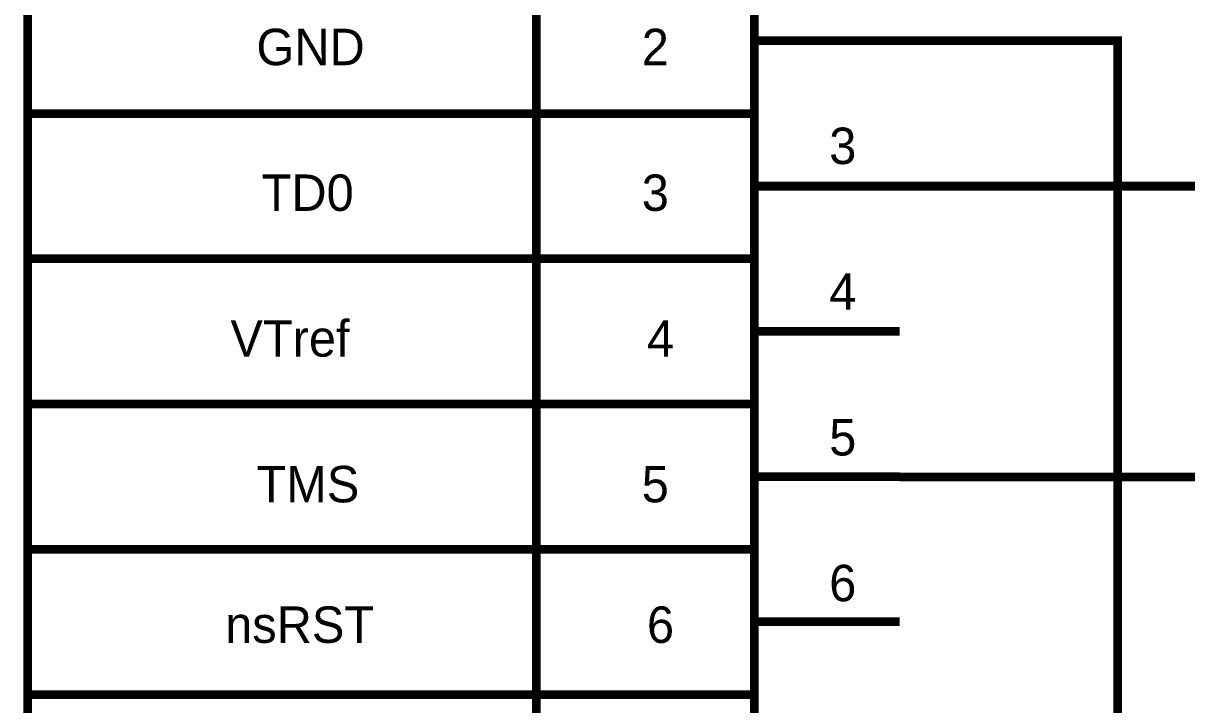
# Model space of a CAD drawing. Header units: inches. Extents: x 0 to 594, y 0 to 420.
# Drawn here: x 257.35 to 297.39, y 359.64 to 383.1 of the extents above; entities that cross this region are included whole.
import ezdxf

# ---------------------------------------------------------------- set-up
doc = ezdxf.new("R2010")
doc.units = ezdxf.units.IN
doc.layers.add('Sheet', color=255, linetype='Continuous')

msp = doc.modelspace()

# ---------------------------------------------------------------- linework, layer by layer
at = {"layer": 'Sheet'}
for points in [[(257.501, 339.996, 0.3, 0.3, 0), (257.501, 394.993, 0.3, 0.3, 0)], [(275.005, 394.993, 0.3, 0.3, 0), (275.005, 339.996, 0.3, 0.3, 0)], [(282.508, 394.993, 0.3, 0.3, 0), (282.508, 339.996, 0.3, 0.3, 0)], [(282.508, 382.495, 0.3, 0.3, 0), (287.503, 382.495, 0.3, 0.3, 0)], [(287.503, 382.495, 0.3, 0.3, 0), (295.007, 382.495, 0.3, 0.3, 0), (295.007, 342.493, 0.3, 0.3, 0), (287.503, 342.493, 0.3, 0.3, 0)], [(282.508, 379.987, 0.3, 0.3, 0), (257.501, 379.987, 0.3, 0.3, 0)], [(282.508, 377.489, 0.3, 0.3, 0), (287.503, 377.489, 0.3, 0.3, 0)], [(287.503, 377.489, 0.3, 0.3, 0), (387.511, 377.489, 0.3, 0.3, 0)], [(282.508, 374.992, 0.3, 0.3, 0), (257.501, 374.992, 0.3, 0.3, 0)], [(282.508, 372.495, 0.3, 0.3, 0), (287.503, 372.495, 0.3, 0.3, 0)], [(282.508, 369.986, 0.3, 0.3, 0), (257.501, 369.986, 0.3, 0.3, 0)], [(282.508, 367.489, 0.3, 0.3, 0), (287.503, 367.489, 0.3, 0.3, 0)], [(287.503, 367.478, 0.3, 0.3, 0), (387.511, 367.478, 0.3, 0.3, 0)], [(282.508, 364.991, 0.3, 0.3, 0), (257.501, 364.991, 0.3, 0.3, 0)], [(282.508, 362.494, 0.3, 0.3, 0), (287.503, 362.494, 0.3, 0.3, 0)], [(282.508, 359.986, 0.3, 0.3, 0), (257.501, 359.986, 0.3, 0.3, 0)]]:
    msp.add_lwpolyline(points, format="xyseb", dxfattribs=at)

# ---------------------------------------------------------------- texts
for s, height, p in [('GND', 1.2543, (265.374, 381.655)), ('2', 1.254, (278.633, 381.655)), ('3', 1.254, (285.084, 378.251)), ('TD0', 1.2543, (265.553, 376.638)), ('3', 1.254, (278.633, 376.638)), ('4', 1.254, (285.084, 373.234)), ('VTref', 1.2543, (264.478, 371.621)), ('4', 1.254, (278.813, 371.621)), ('5', 1.254, (285.084, 368.217)), ('TMS', 1.2543, (265.374, 366.604)), ('5', 1.254, (278.633, 366.604)), ('6', 1.254, (285.084, 363.2)), ('nsRST', 1.2543, (264.299, 361.766)), ('6', 1.254, (278.813, 361.766))]:
    msp.add_text(s, height=height, dxfattribs=at).set_placement(p)

doc.saveas('drawing.dxf')
